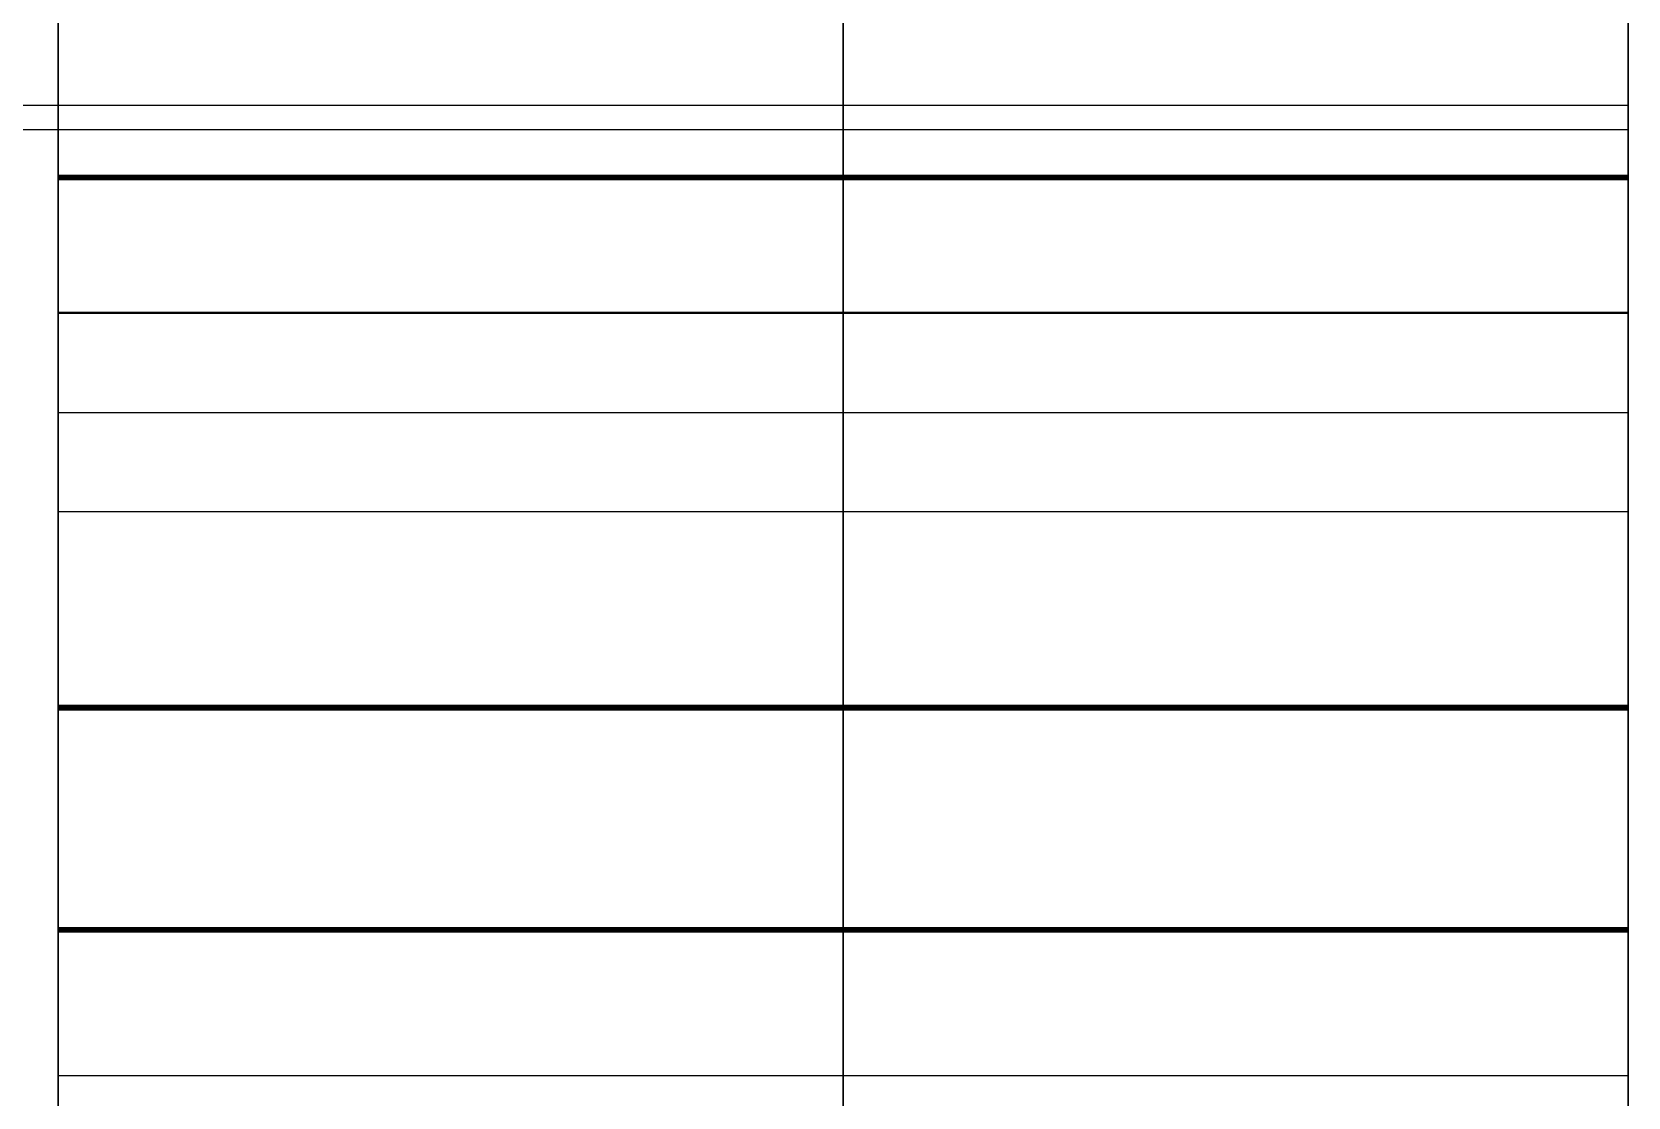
# Model space of a CAD drawing. Header units: millimetres. Extents: x -85 to 1059, y -155 to 155.
# Drawn here: x 1000.39 to 1007, y 6.99 to 11.41 of the extents above; entities that cross this region are included whole.
import ezdxf

# ---------------------------------------------------------------- set-up
doc = ezdxf.new("R2010")
doc.units = ezdxf.units.MM
doc.header["$MEASUREMENT"] = 0
doc.layers.add('Default', color=7, linetype='Continuous', true_color=0x000000)

msp = doc.modelspace()

# ---------------------------------------------------------------- linework, layer by layer
at = {"layer": 'Default'}
for p, q in [((1007, 11.1019, 0.0002), (1007, 140.002, 0.0002)), ((1007, 11), (1007, 6))]:
    msp.add_line(p, q, dxfattribs=at)
for points, degree, knots in [([(1000.5, 0.0018, 150.0005), (1000.5, 82.8446, 150.0005), (1000.5, 150.0018, 82.8432), (1000.5, 150.0018, 0.0004), (1000.5, 150.0018, -82.8427), (1000.5, 82.8446, -150), (1000.5, 0.0018, -150), (1000.5, -82.8411, -150), (1000.5, -149.9983, -82.8427), (1000.5, -149.9983, 0.0004), (1000.5, -149.9983, 82.8432), (1000.5, -82.8411, 150.0005), (1000.5, 0.0018, 150.0005)], 3, [-5, -5, -5, -5, -4, -4, -4, -3, -3, -3, -2, -2, -2, -1, -1, -1, -1]), ([(1000.5, 0.3488, 139.7504), (1000.5, -76.9709, 139.7504), (1000.5, -139.6511, 77.0702), (1000.5, -139.6511, -0.2498), (1000.5, -139.6511, -77.5699), (1000.5, -76.9709, -140.2497), (1000.5, 0.3488, -140.2497), (1000.5, 77.6689, -140.2497), (1000.5, 140.349, -77.5699), (1000.5, 140.349, -0.2498), (1000.5, 140.349, 77.0702), (1000.5, 77.6689, 139.7504), (1000.5, 0.3488, 139.7504)], 3, [20636, 20636, 20636, 20636, 20637, 20637, 20637, 20638, 20638, 20638, 20639, 20639, 20639, 20640, 20640, 20640, 20640]), ([(1007, 0.3488, 139.7504), (1007, -76.9709, 139.7504), (1007, -139.6511, 77.0702), (1007, -139.6511, -0.2498), (1007, -139.6511, -77.5699), (1007, -76.9709, -140.2497), (1007, 0.3488, -140.2497), (1007, 77.6689, -140.2497), (1007, 140.349, -77.5699), (1007, 140.349, -0.2498), (1007, 140.349, 77.0702), (1007, 77.6689, 139.7504), (1007, 0.3488, 139.7504)], 3, [20636, 20636, 20636, 20636, 20637, 20637, 20637, 20638, 20638, 20638, 20639, 20639, 20639, 20640, 20640, 20640, 20640]), ([(1000.5, 0.0018, 140.0004), (1000.5, -77.318, 140.0004), (1000.5, -139.9981, 77.3202), (1000.5, -139.9981, 0.0002), (1000.5, -139.9981, -77.3199), (1000.5, -77.318, -139.9997), (1000.5, 0.0018, -139.9997), (1000.5, 77.3215, -139.9997), (1000.5, 140.002, -77.3199), (1000.5, 140.002, 0.0002), (1000.5, 140.002, 77.3202), (1000.5, 77.3215, 140.0004), (1000.5, 0.0018, 140.0004)], 3, [-1, -1, -1, -1, 0, 0, 0, 1, 1, 1, 2, 2, 2, 3, 3, 3, 3]), ([(1003.75, 0.0018, 140.0004), (1003.75, -77.318, 140.0004), (1003.75, -139.9981, 77.3202), (1003.75, -139.9981, 0.0002), (1003.75, -139.9981, -77.3199), (1003.75, -77.318, -139.9997), (1003.75, 0.0018, -139.9997), (1003.75, 77.3215, -139.9997), (1003.75, 140.002, -77.3199), (1003.75, 140.002, 0.0002), (1003.75, 140.002, 77.3202), (1003.75, 77.3215, 140.0004), (1003.75, 0.0018, 140.0004)], 3, [-1, -1, -1, -1, 0, 0, 0, 1, 1, 1, 2, 2, 2, 3, 3, 3, 3]), ([(1007, 0.0018, 140.0004), (1007, -77.318, 140.0004), (1007, -139.9981, 77.3202), (1007, -139.9981, 0.0002), (1007, -139.9981, -77.3199), (1007, -77.318, -139.9997), (1007, 0.0018, -139.9997), (1007, 77.3215, -139.9997), (1007, 140.002, -77.3199), (1007, 140.002, 0.0002), (1007, 140.002, 77.3202), (1007, 77.3215, 140.0004), (1007, 0.0018, 140.0004)], 3, [-1, -1, -1, -1, 0, 0, 0, 1, 1, 1, 2, 2, 2, 3, 3, 3, 3]), ([(1007, 124.0322, 15.6482), (1007, 116.3332, 77.2989), (1007, 63.7379, 125.0004), (1007, 0.0019, 125.0004), (1007, -17.5054, 125.0004), (1007, -34.1724, 121.4011), (1007, -49.2988, 114.9022)], 3, [595.378082, 595.378082, 595.378082, 595.378082, 596.378082, 596.378082, 596.378082, 597.378082, 597.378082, 597.378082, 597.378082]), ([(1007, -49.627, -114.76), (1007, -34.4135, -121.3481), (1007, -17.6322, -124.9994), (1007, 0.0018, -124.9994), (1007, 63.676, -124.9994), (1007, 116.2304, -77.3892), (1007, 124.0095, -15.8252)], 3, [1200.555169, 1200.555169, 1200.555169, 1200.555169, 1201.555169, 1201.555169, 1201.555169, 1202.555169, 1202.555169, 1202.555169, 1202.555169]), ([(1000.5, 10.8108, 152.3419), (1000.5, 10.9577, 152.3319), (1000.5, 11.1047, 152.3218), (1000.5, 11.2602, 152.3105), (1000.5, 11.4158, 152.2993), (1000.5, 11.5629, 152.2885), (1000.5, 11.71, 152.2777)], 2, [301, 301, 301, 302, 302, 303, 303, 304, 304, 304]), ([(1000.5, 11.71, -152.7773), (1000.5, 11.5629, -152.7881), (1000.5, 11.4158, -152.7988), (1000.5, 11.2602, -152.8101), (1000.5, 11.1047, -152.8214), (1000.5, 10.9577, -152.8315), (1000.5, 10.8108, -152.8415)], 2, [10150, 10150, 10150, 10151, 10151, 10152, 10152, 10153, 10153, 10153]), ([(1007, 10.8108, 152.3419), (1007, 10.9577, 152.3319), (1007, 11.1047, 152.3218), (1007, 11.2602, 152.3105), (1007, 11.4158, 152.2993), (1007, 11.5629, 152.2885), (1007, 11.71, 152.2777)], 2, [301, 301, 301, 302, 302, 303, 303, 304, 304, 304]), ([(1007, 11.71, -152.7773), (1007, 11.5629, -152.7881), (1007, 11.4158, -152.7988), (1007, 11.2602, -152.8101), (1007, 11.1047, -152.8214), (1007, 10.9577, -152.8315), (1007, 10.8108, -152.8415)], 2, [10150, 10150, 10150, 10151, 10151, 10152, 10152, 10153, 10153, 10153]), ([(1007, 0.0018, 11.1001), (1007, -6.1285, 11.1001), (1007, -11.098, 6.1305), (1007, -11.098, -0.0001), (1007, -11.098, -6.1303), (1007, -6.1285, -11.0999), (1007, 0.0018, -11.0999), (1007, 6.132, -11.0999), (1007, 11.1019, -6.1303), (1007, 11.1019, -0.0001), (1007, 11.1019, 6.1305), (1007, 6.132, 11.1001), (1007, 0.0018, 11.1001)], 3, [1795.564678, 1795.564678, 1795.564678, 1795.564678, 1796.564678, 1796.564678, 1796.564678, 1797.564678, 1797.564678, 1797.564678, 1798.564678, 1798.564678, 1798.564678, 1799.564678, 1799.564678, 1799.564678, 1799.564678]), ([(1000.5, 10.8066, -152.844), (1000.5, 10.8057, -152.8451), (1000.5, 10.8048, -152.8461), (1000.5, 10.8038, -152.8474), (1000.5, 10.8027, -152.8486)], 2, [10155, 10155, 10155, 10156, 10156, 10157, 10157, 10157]), ([(1000.5, 10.7988, -152.8556), (1000.5, 10.7979, -152.8581), (1000.5, 10.7971, -152.8606), (1000.5, 10.7962, -152.8631), (1000.5, 10.7953, -152.8655)], 2, [10159, 10159, 10159, 10160, 10160, 10161, 10161, 10161]), ([(1000.5, 10.2446, 154.4131), (1000.5, 10.2598, 154.3614), (1000.5, 10.2749, 154.3097), (1000.5, 10.2898, 154.2584), (1000.5, 10.3046, 154.2071), (1000.5, 10.319, 154.1561), (1000.5, 10.3335, 154.1051), (1000.5, 10.348, 154.0545), (1000.5, 10.3624, 154.0039), (1000.5, 10.3765, 153.9532), (1000.5, 10.3907, 153.9026), (1000.5, 10.4048, 153.8522), (1000.5, 10.4189, 153.8017), (1000.5, 10.4326, 153.7518), (1000.5, 10.4464, 153.7019), (1000.5, 10.4601, 153.6523), (1000.5, 10.4739, 153.6028), (1000.5, 10.4873, 153.5532), (1000.5, 10.5007, 153.5036), (1000.5, 10.5139, 153.4546), (1000.5, 10.5272, 153.4056), (1000.5, 10.5406, 153.3567), (1000.5, 10.554, 153.3078), (1000.5, 10.5667, 153.259), (1000.5, 10.5794, 153.2101), (1000.5, 10.5921, 153.1618), (1000.5, 10.6048, 153.1135), (1000.5, 10.6175, 153.0653), (1000.5, 10.6302, 153.0172), (1000.5, 10.6427, 152.9692), (1000.5, 10.6552, 152.9212), (1000.5, 10.6674, 152.8737), (1000.5, 10.6796, 152.8263), (1000.5, 10.6917, 152.779), (1000.5, 10.7039, 152.7318), (1000.5, 10.7157, 152.6847), (1000.5, 10.7276, 152.6376), (1000.5, 10.7392, 152.5906), (1000.5, 10.7508, 152.5437), (1000.5, 10.7627, 152.4972), (1000.5, 10.7745, 152.4506), (1000.5, 10.784, 152.4114), (1000.5, 10.7935, 152.3723)], 2, [271, 271, 271, 272, 272, 273, 273, 274, 274, 275, 275, 276, 276, 277, 277, 278, 278, 279, 279, 280, 280, 281, 281, 282, 282, 283, 283, 284, 284, 285, 285, 286, 286, 287, 287, 288, 288, 289, 289, 290, 290, 291, 291, 292, 292, 292]), ([(1000.5, 10.7935, -152.8715), (1000.5, 10.784, -152.911), (1000.5, 10.7745, -152.9505), (1000.5, 10.7627, -152.9969), (1000.5, 10.7508, -153.0433), (1000.5, 10.7392, -153.0902), (1000.5, 10.7276, -153.1372), (1000.5, 10.7157, -153.1843), (1000.5, 10.7039, -153.2314), (1000.5, 10.6917, -153.2786), (1000.5, 10.6796, -153.3259), (1000.5, 10.6674, -153.3735), (1000.5, 10.6552, -153.4211), (1000.5, 10.6427, -153.4689), (1000.5, 10.6302, -153.5167), (1000.5, 10.6175, -153.5649), (1000.5, 10.6048, -153.6131), (1000.5, 10.5921, -153.6614), (1000.5, 10.5794, -153.7097), (1000.5, 10.5667, -153.7584), (1000.5, 10.554, -153.8071), (1000.5, 10.5406, -153.8561), (1000.5, 10.5272, -153.9052), (1000.5, 10.5139, -153.9542), (1000.5, 10.5007, -154.0032), (1000.5, 10.4873, -154.0526), (1000.5, 10.4739, -154.102), (1000.5, 10.4601, -154.1519), (1000.5, 10.4464, -154.2018), (1000.5, 10.4326, -154.2518), (1000.5, 10.4189, -154.3017), (1000.5, 10.4048, -154.352), (1000.5, 10.3907, -154.4022), (1000.5, 10.3765, -154.4527), (1000.5, 10.3624, -154.5031), (1000.5, 10.348, -154.5539), (1000.5, 10.3335, -154.6047), (1000.5, 10.319, -154.6557), (1000.5, 10.3046, -154.7067), (1000.5, 10.2898, -154.758), (1000.5, 10.2749, -154.8093), (1000.5, 10.2598, -154.8608), (1000.5, 10.2446, -154.9123)], 2, [10162, 10162, 10162, 10163, 10163, 10164, 10164, 10165, 10165, 10166, 10166, 10167, 10167, 10168, 10168, 10169, 10169, 10170, 10170, 10171, 10171, 10172, 10172, 10173, 10173, 10174, 10174, 10175, 10175, 10176, 10176, 10177, 10177, 10178, 10178, 10179, 10179, 10180, 10180, 10181, 10181, 10182, 10182, 10183, 10183, 10183]), ([(1007, 10.8066, -152.844), (1007, 10.8057, -152.8451), (1007, 10.8048, -152.8461), (1007, 10.8038, -152.8474), (1007, 10.8027, -152.8486)], 2, [10155, 10155, 10155, 10156, 10156, 10157, 10157, 10157]), ([(1007, 10.7988, -152.8556), (1007, 10.7979, -152.8581), (1007, 10.7971, -152.8606), (1007, 10.7962, -152.8631), (1007, 10.7953, -152.8655)], 2, [10159, 10159, 10159, 10160, 10160, 10161, 10161, 10161]), ([(1007, 10.2446, 154.4131), (1007, 10.2598, 154.3614), (1007, 10.2749, 154.3097), (1007, 10.2898, 154.2584), (1007, 10.3046, 154.2071), (1007, 10.319, 154.1561), (1007, 10.3335, 154.1051), (1007, 10.348, 154.0545), (1007, 10.3624, 154.0039), (1007, 10.3765, 153.9532), (1007, 10.3907, 153.9026), (1007, 10.4048, 153.8522), (1007, 10.4189, 153.8017), (1007, 10.4326, 153.7518), (1007, 10.4464, 153.7019), (1007, 10.4601, 153.6523), (1007, 10.4739, 153.6028), (1007, 10.4873, 153.5532), (1007, 10.5007, 153.5036), (1007, 10.5139, 153.4546), (1007, 10.5272, 153.4056), (1007, 10.5406, 153.3567), (1007, 10.554, 153.3078), (1007, 10.5667, 153.259), (1007, 10.5794, 153.2101), (1007, 10.5921, 153.1618), (1007, 10.6048, 153.1135), (1007, 10.6175, 153.0653), (1007, 10.6302, 153.0172), (1007, 10.6427, 152.9692), (1007, 10.6552, 152.9212), (1007, 10.6674, 152.8737), (1007, 10.6796, 152.8263), (1007, 10.6917, 152.779), (1007, 10.7039, 152.7318), (1007, 10.7157, 152.6847), (1007, 10.7276, 152.6376), (1007, 10.7392, 152.5906), (1007, 10.7508, 152.5437), (1007, 10.7627, 152.4972), (1007, 10.7745, 152.4506), (1007, 10.784, 152.4114), (1007, 10.7935, 152.3723)], 2, [271, 271, 271, 272, 272, 273, 273, 274, 274, 275, 275, 276, 276, 277, 277, 278, 278, 279, 279, 280, 280, 281, 281, 282, 282, 283, 283, 284, 284, 285, 285, 286, 286, 287, 287, 288, 288, 289, 289, 290, 290, 291, 291, 292, 292, 292]), ([(1007, 10.7935, -152.8715), (1007, 10.784, -152.911), (1007, 10.7745, -152.9505), (1007, 10.7627, -152.9969), (1007, 10.7508, -153.0433), (1007, 10.7392, -153.0902), (1007, 10.7276, -153.1372), (1007, 10.7157, -153.1843), (1007, 10.7039, -153.2314), (1007, 10.6917, -153.2786), (1007, 10.6796, -153.3259), (1007, 10.6674, -153.3735), (1007, 10.6552, -153.4211), (1007, 10.6427, -153.4689), (1007, 10.6302, -153.5167), (1007, 10.6175, -153.5649), (1007, 10.6048, -153.6131), (1007, 10.5921, -153.6614), (1007, 10.5794, -153.7097), (1007, 10.5667, -153.7584), (1007, 10.554, -153.8071), (1007, 10.5406, -153.8561), (1007, 10.5272, -153.9052), (1007, 10.5139, -153.9542), (1007, 10.5007, -154.0032), (1007, 10.4873, -154.0526), (1007, 10.4739, -154.102), (1007, 10.4601, -154.1519), (1007, 10.4464, -154.2018), (1007, 10.4326, -154.2518), (1007, 10.4189, -154.3017), (1007, 10.4048, -154.352), (1007, 10.3907, -154.4022), (1007, 10.3765, -154.4527), (1007, 10.3624, -154.5031), (1007, 10.348, -154.5539), (1007, 10.3335, -154.6047), (1007, 10.319, -154.6557), (1007, 10.3046, -154.7067), (1007, 10.2898, -154.758), (1007, 10.2749, -154.8093), (1007, 10.2598, -154.8608), (1007, 10.2446, -154.9123)], 2, [10162, 10162, 10162, 10163, 10163, 10164, 10164, 10165, 10165, 10166, 10166, 10167, 10167, 10168, 10168, 10169, 10169, 10170, 10170, 10171, 10171, 10172, 10172, 10173, 10173, 10174, 10174, 10175, 10175, 10176, 10176, 10177, 10177, 10178, 10178, 10179, 10179, 10180, 10180, 10181, 10181, 10182, 10182, 10183, 10183, 10183]), ([(1000.5, 8.6162, 152.5053), (1000.5, 8.6308, 152.5434), (1000.5, 8.6455, 152.5815), (1000.5, 8.6626, 152.6263), (1000.5, 8.6797, 152.6711), (1000.5, 8.6971, 152.7159), (1000.5, 8.7146, 152.7607), (1000.5, 8.7321, 152.8062), (1000.5, 8.7495, 152.8517), (1000.5, 8.7673, 152.8972), (1000.5, 8.7852, 152.9427), (1000.5, 8.8032, 152.9882), (1000.5, 8.8211, 153.0337), (1000.5, 8.8393, 153.0798), (1000.5, 8.8575, 153.1258), (1000.5, 8.876, 153.172), (1000.5, 8.8945, 153.2182), (1000.5, 8.913, 153.2648), (1000.5, 8.9316, 153.3114), (1000.5, 8.9503, 153.3578), (1000.5, 8.969, 153.4042), (1000.5, 8.988, 153.4514), (1000.5, 9.0071, 153.4987), (1000.5, 9.0263, 153.546), (1000.5, 9.0455, 153.5932), (1000.5, 9.0649, 153.6403), (1000.5, 9.0843, 153.6874), (1000.5, 9.1039, 153.7354), (1000.5, 9.1235, 153.7834), (1000.5, 9.1434, 153.8312), (1000.5, 9.1633, 153.879), (1000.5, 9.1834, 153.9273), (1000.5, 9.2036, 153.9757), (1000.5, 9.2238, 154.0238), (1000.5, 9.2441, 154.072), (1000.5, 9.2646, 154.1205), (1000.5, 9.285, 154.169), (1000.5, 9.3059, 154.218), (1000.5, 9.3267, 154.267), (1000.5, 9.3475, 154.3163), (1000.5, 9.3683, 154.3655), (1000.5, 9.3895, 154.4147), (1000.5, 9.4106, 154.4639), (1000.5, 9.4143, 154.4725), (1000.5, 9.418, 154.4812)], 2, [246, 246, 246, 247, 247, 248, 248, 249, 249, 250, 250, 251, 251, 252, 252, 253, 253, 254, 254, 255, 255, 256, 256, 257, 257, 258, 258, 259, 259, 260, 260, 261, 261, 262, 262, 263, 263, 264, 264, 265, 265, 266, 266, 267, 267, 268, 268, 268]), ([(1000.5, 9.418, -154.9808), (1000.5, 9.4143, -154.9723), (1000.5, 9.4106, -154.9638), (1000.5, 9.3895, -154.9143), (1000.5, 9.3683, -154.8647), (1000.5, 9.3475, -154.8157), (1000.5, 9.3267, -154.7666), (1000.5, 9.3059, -154.7178), (1000.5, 9.285, -154.6689), (1000.5, 9.2646, -154.6202), (1000.5, 9.2441, -154.5716), (1000.5, 9.2238, -154.5232), (1000.5, 9.2036, -154.4749), (1000.5, 9.1834, -154.4269), (1000.5, 9.1633, -154.3789), (1000.5, 9.1434, -154.3308), (1000.5, 9.1235, -154.2826), (1000.5, 9.1039, -154.2352), (1000.5, 9.0843, -154.1877), (1000.5, 9.0649, -154.1401), (1000.5, 9.0455, -154.0925), (1000.5, 9.0263, -154.0452), (1000.5, 9.0071, -153.9979), (1000.5, 8.988, -153.9512), (1000.5, 8.969, -153.9045), (1000.5, 8.9503, -153.8575), (1000.5, 8.9316, -153.8106), (1000.5, 8.913, -153.7644), (1000.5, 8.8945, -153.7182), (1000.5, 8.876, -153.6718), (1000.5, 8.8575, -153.6254), (1000.5, 8.8393, -153.5794), (1000.5, 8.8211, -153.5333), (1000.5, 8.8032, -153.4876), (1000.5, 8.7852, -153.442), (1000.5, 8.7673, -153.3965), (1000.5, 8.7495, -153.3509), (1000.5, 8.7321, -153.3058), (1000.5, 8.7146, -153.2606), (1000.5, 8.6971, -153.2157), (1000.5, 8.6797, -153.1707), (1000.5, 8.6626, -153.1259), (1000.5, 8.6455, -153.0811), (1000.5, 8.6308, -153.0431), (1000.5, 8.6162, -153.0052)], 2, [10186, 10186, 10186, 10187, 10187, 10188, 10188, 10189, 10189, 10190, 10190, 10191, 10191, 10192, 10192, 10193, 10193, 10194, 10194, 10195, 10195, 10196, 10196, 10197, 10197, 10198, 10198, 10199, 10199, 10200, 10200, 10201, 10201, 10202, 10202, 10203, 10203, 10204, 10204, 10205, 10205, 10206, 10206, 10207, 10207, 10208, 10208, 10208]), ([(1007, 8.6162, 152.5053), (1007, 8.6308, 152.5434), (1007, 8.6455, 152.5815), (1007, 8.6626, 152.6263), (1007, 8.6797, 152.6711), (1007, 8.6971, 152.7159), (1007, 8.7146, 152.7607), (1007, 8.7321, 152.8062), (1007, 8.7495, 152.8517), (1007, 8.7673, 152.8972), (1007, 8.7852, 152.9427), (1007, 8.8032, 152.9882), (1007, 8.8211, 153.0337), (1007, 8.8393, 153.0798), (1007, 8.8575, 153.1258), (1007, 8.876, 153.172), (1007, 8.8945, 153.2182), (1007, 8.913, 153.2648), (1007, 8.9316, 153.3114), (1007, 8.9503, 153.3578), (1007, 8.969, 153.4042), (1007, 8.988, 153.4514), (1007, 9.0071, 153.4987), (1007, 9.0263, 153.546), (1007, 9.0455, 153.5932), (1007, 9.0649, 153.6403), (1007, 9.0843, 153.6874), (1007, 9.1039, 153.7354), (1007, 9.1235, 153.7834), (1007, 9.1434, 153.8312), (1007, 9.1633, 153.879), (1007, 9.1834, 153.9273), (1007, 9.2036, 153.9757), (1007, 9.2238, 154.0238), (1007, 9.2441, 154.072), (1007, 9.2646, 154.1205), (1007, 9.285, 154.169), (1007, 9.3059, 154.218), (1007, 9.3267, 154.267), (1007, 9.3475, 154.3163), (1007, 9.3683, 154.3655), (1007, 9.3895, 154.4147), (1007, 9.4106, 154.4639), (1007, 9.4143, 154.4725), (1007, 9.418, 154.4812)], 2, [246, 246, 246, 247, 247, 248, 248, 249, 249, 250, 250, 251, 251, 252, 252, 253, 253, 254, 254, 255, 255, 256, 256, 257, 257, 258, 258, 259, 259, 260, 260, 261, 261, 262, 262, 263, 263, 264, 264, 265, 265, 266, 266, 267, 267, 268, 268, 268]), ([(1007, 9.418, -154.9808), (1007, 9.4143, -154.9723), (1007, 9.4106, -154.9638), (1007, 9.3895, -154.9143), (1007, 9.3683, -154.8647), (1007, 9.3475, -154.8157), (1007, 9.3267, -154.7666), (1007, 9.3059, -154.7178), (1007, 9.285, -154.6689), (1007, 9.2646, -154.6202), (1007, 9.2441, -154.5716), (1007, 9.2238, -154.5232), (1007, 9.2036, -154.4749), (1007, 9.1834, -154.4269), (1007, 9.1633, -154.3789), (1007, 9.1434, -154.3308), (1007, 9.1235, -154.2826), (1007, 9.1039, -154.2352), (1007, 9.0843, -154.1877), (1007, 9.0649, -154.1401), (1007, 9.0455, -154.0925), (1007, 9.0263, -154.0452), (1007, 9.0071, -153.9979), (1007, 8.988, -153.9512), (1007, 8.969, -153.9045), (1007, 8.9503, -153.8575), (1007, 8.9316, -153.8106), (1007, 8.913, -153.7644), (1007, 8.8945, -153.7182), (1007, 8.876, -153.6718), (1007, 8.8575, -153.6254), (1007, 8.8393, -153.5794), (1007, 8.8211, -153.5333), (1007, 8.8032, -153.4876), (1007, 8.7852, -153.442), (1007, 8.7673, -153.3965), (1007, 8.7495, -153.3509), (1007, 8.7321, -153.3058), (1007, 8.7146, -153.2606), (1007, 8.6971, -153.2157), (1007, 8.6797, -153.1707), (1007, 8.6626, -153.1259), (1007, 8.6455, -153.0811), (1007, 8.6308, -153.0431), (1007, 8.6162, -153.0052)], 2, [10186, 10186, 10186, 10187, 10187, 10188, 10188, 10189, 10189, 10190, 10190, 10191, 10191, 10192, 10192, 10193, 10193, 10194, 10194, 10195, 10195, 10196, 10196, 10197, 10197, 10198, 10198, 10199, 10199, 10200, 10200, 10201, 10201, 10202, 10202, 10203, 10203, 10204, 10204, 10205, 10205, 10206, 10206, 10207, 10207, 10208, 10208, 10208]), ([(1000.5, 8.6144, -152.9992), (1000.5, 8.6119, -152.9946), (1000.5, 8.6095, -152.9901), (1000.5, 8.6084, -152.9881), (1000.5, 8.6074, -152.9862)], 2, [10209, 10209, 10209, 10210.5, 10210.5, 10212, 10212, 10212]), ([(1000.5, 8.6024, 152.4809), (1000.5, 8.6037, 152.4823), (1000.5, 8.6049, 152.4838), (1000.5, 8.6061, 152.4852), (1000.5, 8.6074, 152.4866)], 2, [240, 240, 240, 241, 241, 242, 242, 242]), ([(1000.5, 7.6958, 152.5236), (1000.5, 7.8429, 152.5164), (1000.5, 7.99, 152.5092), (1000.5, 8.1459, 152.5012), (1000.5, 8.3019, 152.4933), (1000.5, 8.4491, 152.4855), (1000.5, 8.5964, 152.4778)], 2, [234, 234, 234, 235, 235, 236, 236, 237, 237, 237]), ([(1000.5, 8.5964, -152.9774), (1000.5, 8.4491, -152.9853), (1000.5, 8.3019, -152.9932), (1000.5, 8.1459, -153.0012), (1000.5, 7.99, -153.0091), (1000.5, 7.8429, -153.0163), (1000.5, 7.6958, -153.0236)], 2, [10217, 10217, 10217, 10218, 10218, 10219, 10219, 10220, 10220, 10220]), ([(1007, 8.6144, -152.9992), (1007, 8.6119, -152.9946), (1007, 8.6095, -152.9901), (1007, 8.6084, -152.9881), (1007, 8.6074, -152.9862)], 2, [10209, 10209, 10209, 10210.5, 10210.5, 10212, 10212, 10212]), ([(1007, 8.6024, 152.4809), (1007, 8.6037, 152.4823), (1007, 8.6049, 152.4838), (1007, 8.6061, 152.4852), (1007, 8.6074, 152.4866)], 2, [240, 240, 240, 241, 241, 242, 242, 242]), ([(1007, 7.6958, 152.5236), (1007, 7.8429, 152.5164), (1007, 7.99, 152.5092), (1007, 8.1459, 152.5012), (1007, 8.3019, 152.4933), (1007, 8.4491, 152.4855), (1007, 8.5964, 152.4778)], 2, [234, 234, 234, 235, 235, 236, 236, 237, 237, 237]), ([(1007, 8.5964, -152.9774), (1007, 8.4491, -152.9853), (1007, 8.3019, -152.9932), (1007, 8.1459, -153.0012), (1007, 7.99, -153.0091), (1007, 7.8429, -153.0163), (1007, 7.6958, -153.0236)], 2, [10217, 10217, 10217, 10218, 10218, 10219, 10219, 10220, 10220, 10220]), ([(1000.5, 7.0823, 154.6004), (1000.5, 7.0849, 154.5914), (1000.5, 7.0876, 154.5824), (1000.5, 7.1036, 154.5311), (1000.5, 7.1197, 154.4798), (1000.5, 7.1356, 154.4288), (1000.5, 7.1514, 154.3778), (1000.5, 7.167, 154.3272), (1000.5, 7.1825, 154.2766), (1000.5, 7.198, 154.2263), (1000.5, 7.2135, 154.176), (1000.5, 7.2289, 154.1258), (1000.5, 7.2442, 154.0755), (1000.5, 7.2592, 154.0256), (1000.5, 7.2742, 153.9757), (1000.5, 7.289, 153.9259), (1000.5, 7.3038, 153.8762), (1000.5, 7.3187, 153.8266), (1000.5, 7.3335, 153.777), (1000.5, 7.3479, 153.7278), (1000.5, 7.3624, 153.6786), (1000.5, 7.3767, 153.6296), (1000.5, 7.391, 153.5805), (1000.5, 7.4051, 153.532), (1000.5, 7.4192, 153.4835), (1000.5, 7.4331, 153.4354), (1000.5, 7.4471, 153.3872), (1000.5, 7.4608, 153.3389), (1000.5, 7.4746, 153.2906), (1000.5, 7.488, 153.2428), (1000.5, 7.5014, 153.195), (1000.5, 7.5148, 153.1473), (1000.5, 7.5282, 153.0997), (1000.5, 7.5416, 153.0526), (1000.5, 7.555, 153.0055), (1000.5, 7.5681, 152.9582), (1000.5, 7.5811, 152.911), (1000.5, 7.594, 152.864), (1000.5, 7.6069, 152.8171), (1000.5, 7.6196, 152.7707), (1000.5, 7.6323, 152.7243), (1000.5, 7.6448, 152.6781), (1000.5, 7.6573, 152.6319), (1000.5, 7.6677, 152.5926), (1000.5, 7.6781, 152.5533)], 2, [203, 203, 203, 204, 204, 205, 205, 206, 206, 207, 207, 208, 208, 209, 209, 210, 210, 211, 211, 212, 212, 213, 213, 214, 214, 215, 215, 216, 216, 217, 217, 218, 218, 219, 219, 220, 220, 221, 221, 222, 222, 223, 223, 224, 224, 225, 225, 225]), ([(1000.5, 7.6781, -153.0528), (1000.5, 7.6677, -153.0922), (1000.5, 7.6573, -153.1315), (1000.5, 7.6448, -153.1777), (1000.5, 7.6323, -153.2239), (1000.5, 7.6196, -153.2705), (1000.5, 7.6069, -153.3171), (1000.5, 7.594, -153.3638), (1000.5, 7.5811, -153.4106), (1000.5, 7.5681, -153.4577), (1000.5, 7.555, -153.5048), (1000.5, 7.5416, -153.5522), (1000.5, 7.5282, -153.5997), (1000.5, 7.5148, -153.6471), (1000.5, 7.5014, -153.6945), (1000.5, 7.488, -153.7425), (1000.5, 7.4746, -153.7905), (1000.5, 7.4608, -153.8385), (1000.5, 7.4471, -153.8865), (1000.5, 7.4331, -153.9348), (1000.5, 7.4192, -153.9831), (1000.5, 7.4051, -154.032), (1000.5, 7.391, -154.0808), (1000.5, 7.3767, -154.1297), (1000.5, 7.3624, -154.1786), (1000.5, 7.3479, -154.2276), (1000.5, 7.3335, -154.2766), (1000.5, 7.3187, -154.3262), (1000.5, 7.3038, -154.3758), (1000.5, 7.289, -154.4253), (1000.5, 7.2742, -154.4749), (1000.5, 7.2592, -154.5248), (1000.5, 7.2442, -154.5747), (1000.5, 7.2289, -154.625), (1000.5, 7.2135, -154.6753), (1000.5, 7.198, -154.7259), (1000.5, 7.1825, -154.7765), (1000.5, 7.167, -154.8271), (1000.5, 7.1514, -154.8778), (1000.5, 7.1356, -154.9287), (1000.5, 7.1197, -154.9797), (1000.5, 7.1036, -155.031), (1000.5, 7.0876, -155.0824), (1000.5, 7.0849, -155.091), (1000.5, 7.0823, -155.0997)], 2, [10229, 10229, 10229, 10230, 10230, 10231, 10231, 10232, 10232, 10233, 10233, 10234, 10234, 10235, 10235, 10236, 10236, 10237, 10237, 10238, 10238, 10239, 10239, 10240, 10240, 10241, 10241, 10242, 10242, 10243, 10243, 10244, 10244, 10245, 10245, 10246, 10246, 10247, 10247, 10248, 10248, 10249, 10249, 10250, 10250, 10251, 10251, 10251]), ([(1007, 7.0823, 154.6004), (1007, 7.0849, 154.5914), (1007, 7.0876, 154.5824), (1007, 7.1036, 154.5311), (1007, 7.1197, 154.4798), (1007, 7.1356, 154.4288), (1007, 7.1514, 154.3778), (1007, 7.167, 154.3272), (1007, 7.1825, 154.2766), (1007, 7.198, 154.2263), (1007, 7.2135, 154.176), (1007, 7.2289, 154.1258), (1007, 7.2442, 154.0755), (1007, 7.2592, 154.0256), (1007, 7.2742, 153.9757), (1007, 7.289, 153.9259), (1007, 7.3038, 153.8762), (1007, 7.3187, 153.8266), (1007, 7.3335, 153.777), (1007, 7.3479, 153.7278), (1007, 7.3624, 153.6786), (1007, 7.3767, 153.6296), (1007, 7.391, 153.5805), (1007, 7.4051, 153.532), (1007, 7.4192, 153.4835), (1007, 7.4331, 153.4354), (1007, 7.4471, 153.3872), (1007, 7.4608, 153.3389), (1007, 7.4746, 153.2906), (1007, 7.488, 153.2428), (1007, 7.5014, 153.195), (1007, 7.5148, 153.1473), (1007, 7.5282, 153.0997), (1007, 7.5416, 153.0526), (1007, 7.555, 153.0055), (1007, 7.5681, 152.9582), (1007, 7.5811, 152.911), (1007, 7.594, 152.864), (1007, 7.6069, 152.8171), (1007, 7.6196, 152.7707), (1007, 7.6323, 152.7243), (1007, 7.6448, 152.6781), (1007, 7.6573, 152.6319), (1007, 7.6677, 152.5926), (1007, 7.6781, 152.5533)], 2, [203, 203, 203, 204, 204, 205, 205, 206, 206, 207, 207, 208, 208, 209, 209, 210, 210, 211, 211, 212, 212, 213, 213, 214, 214, 215, 215, 216, 216, 217, 217, 218, 218, 219, 219, 220, 220, 221, 221, 222, 222, 223, 223, 224, 224, 225, 225, 225]), ([(1007, 7.6781, -153.0528), (1007, 7.6677, -153.0922), (1007, 7.6573, -153.1315), (1007, 7.6448, -153.1777), (1007, 7.6323, -153.2239), (1007, 7.6196, -153.2705), (1007, 7.6069, -153.3171), (1007, 7.594, -153.3638), (1007, 7.5811, -153.4106), (1007, 7.5681, -153.4577), (1007, 7.555, -153.5048), (1007, 7.5416, -153.5522), (1007, 7.5282, -153.5997), (1007, 7.5148, -153.6471), (1007, 7.5014, -153.6945), (1007, 7.488, -153.7425), (1007, 7.4746, -153.7905), (1007, 7.4608, -153.8385), (1007, 7.4471, -153.8865), (1007, 7.4331, -153.9348), (1007, 7.4192, -153.9831), (1007, 7.4051, -154.032), (1007, 7.391, -154.0808), (1007, 7.3767, -154.1297), (1007, 7.3624, -154.1786), (1007, 7.3479, -154.2276), (1007, 7.3335, -154.2766), (1007, 7.3187, -154.3262), (1007, 7.3038, -154.3758), (1007, 7.289, -154.4253), (1007, 7.2742, -154.4749), (1007, 7.2592, -154.5248), (1007, 7.2442, -154.5747), (1007, 7.2289, -154.625), (1007, 7.2135, -154.6753), (1007, 7.198, -154.7259), (1007, 7.1825, -154.7765), (1007, 7.167, -154.8271), (1007, 7.1514, -154.8778), (1007, 7.1356, -154.9287), (1007, 7.1197, -154.9797), (1007, 7.1036, -155.031), (1007, 7.0876, -155.0824), (1007, 7.0849, -155.091), (1007, 7.0823, -155.0997)], 2, [10229, 10229, 10229, 10230, 10230, 10231, 10231, 10232, 10232, 10233, 10233, 10234, 10234, 10235, 10235, 10236, 10236, 10237, 10237, 10238, 10238, 10239, 10239, 10240, 10240, 10241, 10241, 10242, 10242, 10243, 10243, 10244, 10244, 10245, 10245, 10246, 10246, 10247, 10247, 10248, 10248, 10249, 10249, 10250, 10250, 10251, 10251, 10251])]:
    msp.add_open_spline(points, degree=degree, knots=knots, dxfattribs=at)
for points, degree in [([(1007, 2.4611, 24.8821), (1007, 9.479, 24.1967), (1007, 15.6462, 20.61), (1007, 19.7476, 15.337)], 3), ([(1007, 19.5012, -15.645), (1007, 15.379, -20.7761), (1007, 9.2738, -24.2467), (1007, 2.3477, -24.8909)], 3), ([(1007, 11.1019, -0.0001), (998, 11.1019, -0.0001), (989, 11.1019, -0.0001)], 2), ([(1007, 11), (991, 11), (975, 11)], 2), ([(1007, 10.8108, 152.3419), (1003.75, 10.8108, 152.3419), (1000.5, 10.8108, 152.3419)], 2), ([(1000.5, 10.8087, 152.3426), (1000.5, 10.8098, 152.3423), (1000.5, 10.8108, 152.3419)], 2), ([(1007, 10.8108, -152.8415), (1003.75, 10.8108, -152.8415), (1000.5, 10.8108, -152.8415)], 2), ([(1000.5, 10.8108, -152.8415), (1000.5, 10.8098, -152.8421), (1000.5, 10.8087, -152.8426)], 2), ([(1007, 10.8087, 152.3426), (1003.75, 10.8087, 152.3426), (1000.5, 10.8087, 152.3426)], 2), ([(1000.5, 10.8066, 152.3448), (1000.5, 10.8076, 152.3437), (1000.5, 10.8087, 152.3426)], 2), ([(1007, 10.8087, -152.8426), (1003.75, 10.8087, -152.8426), (1000.5, 10.8087, -152.8426)], 2), ([(1000.5, 10.8087, -152.8426), (1000.5, 10.8076, -152.8433), (1000.5, 10.8066, -152.844)], 2), ([(1007, 10.8066, 152.3448), (1003.75, 10.8066, 152.3448), (1000.5, 10.8066, 152.3448)], 2), ([(1000.5, 10.8048, 152.3462), (1000.5, 10.8057, 152.3455), (1000.5, 10.8066, 152.3448)], 2), ([(1007, 10.8066, -152.844), (1003.75, 10.8066, -152.844), (1000.5, 10.8066, -152.844)], 2), ([(1007, 10.8048, 152.3462), (1003.75, 10.8048, 152.3462), (1000.5, 10.8048, 152.3462)], 2), ([(1000.5, 10.8027, 152.3486), (1000.5, 10.8038, 152.3474), (1000.5, 10.8048, 152.3462)], 2), ([(1007, 10.8027, 152.3486), (1003.75, 10.8027, 152.3486), (1000.5, 10.8027, 152.3486)], 2), ([(1000.5, 10.8006, 152.3522), (1000.5, 10.8016, 152.3504), (1000.5, 10.8027, 152.3486)], 2), ([(1007, 10.8027, -152.8486), (1003.75, 10.8027, -152.8486), (1000.5, 10.8027, -152.8486)], 2), ([(1000.5, 10.8027, -152.8486), (1000.5, 10.8016, -152.8502), (1000.5, 10.8006, -152.8518)], 2), ([(1007, 10.8006, 152.3522), (1003.75, 10.8006, 152.3522), (1000.5, 10.8006, 152.3522)], 2), ([(1000.5, 10.7988, 152.3564), (1000.5, 10.7997, 152.3543), (1000.5, 10.8006, 152.3522)], 2), ([(1007, 10.8006, -152.8518), (1003.75, 10.8006, -152.8518), (1000.5, 10.8006, -152.8518)], 2), ([(1000.5, 10.8006, -152.8518), (1000.5, 10.7997, -152.8537), (1000.5, 10.7988, -152.8556)], 2), ([(1007, 10.7988, 152.3564), (1003.75, 10.7988, 152.3564), (1000.5, 10.7988, 152.3564)], 2), ([(1000.5, 10.7971, 152.361), (1000.5, 10.7979, 152.3587), (1000.5, 10.7988, 152.3564)], 2), ([(1007, 10.7988, -152.8556), (1003.75, 10.7988, -152.8556), (1000.5, 10.7988, -152.8556)], 2), ([(1007, 10.7971, 152.361), (1003.75, 10.7971, 152.361), (1000.5, 10.7971, 152.361)], 2), ([(1000.5, 10.7953, 152.3659), (1000.5, 10.7962, 152.3635), (1000.5, 10.7971, 152.361)], 2), ([(1007, 10.7953, 152.3659), (1003.75, 10.7953, 152.3659), (1000.5, 10.7953, 152.3659)], 2), ([(1000.5, 10.7935, 152.3723), (1000.5, 10.7944, 152.3691), (1000.5, 10.7953, 152.3659)], 2), ([(1007, 10.7953, -152.8655), (1003.75, 10.7953, -152.8655), (1000.5, 10.7953, -152.8655)], 2), ([(1000.5, 10.7953, -152.8655), (1000.5, 10.7944, -152.8685), (1000.5, 10.7935, -152.8715)], 2), ([(1007, 10.7935, 152.3723), (1003.75, 10.7935, 152.3723), (1000.5, 10.7935, 152.3723)], 2), ([(1007, 10.7935, -152.8715), (1003.75, 10.7935, -152.8715), (1000.5, 10.7935, -152.8715)], 2), ([(1007, 10.8087, 152.3426), (1007, 10.8098, 152.3423), (1007, 10.8108, 152.3419)], 2), ([(1007, 10.8108, -152.8415), (1007, 10.8098, -152.8421), (1007, 10.8087, -152.8426)], 2), ([(1007, 10.8066, 152.3448), (1007, 10.8076, 152.3437), (1007, 10.8087, 152.3426)], 2), ([(1007, 10.8087, -152.8426), (1007, 10.8076, -152.8433), (1007, 10.8066, -152.844)], 2), ([(1007, 10.8048, 152.3462), (1007, 10.8057, 152.3455), (1007, 10.8066, 152.3448)], 2), ([(1007, 10.8027, 152.3486), (1007, 10.8038, 152.3474), (1007, 10.8048, 152.3462)], 2), ([(1007, 10.8006, 152.3522), (1007, 10.8016, 152.3504), (1007, 10.8027, 152.3486)], 2), ([(1007, 10.8027, -152.8486), (1007, 10.8016, -152.8502), (1007, 10.8006, -152.8518)], 2), ([(1007, 10.7988, 152.3564), (1007, 10.7997, 152.3543), (1007, 10.8006, 152.3522)], 2), ([(1007, 10.8006, -152.8518), (1007, 10.7997, -152.8537), (1007, 10.7988, -152.8556)], 2), ([(1007, 10.7971, 152.361), (1007, 10.7979, 152.3587), (1007, 10.7988, 152.3564)], 2), ([(1007, 10.7953, 152.3659), (1007, 10.7962, 152.3635), (1007, 10.7971, 152.361)], 2), ([(1007, 10.7935, 152.3723), (1007, 10.7944, 152.3691), (1007, 10.7953, 152.3659)], 2), ([(1007, 10.7953, -152.8655), (1007, 10.7944, -152.8685), (1007, 10.7935, -152.8715)], 2), ([(1007, 10.2446, 154.4131), (1003.75, 10.2446, 154.4131), (1000.5, 10.2446, 154.4131)], 2), ([(1000.5, 10.2397, 154.4311), (1000.5, 10.2421, 154.4221), (1000.5, 10.2446, 154.4131)], 2), ([(1007, 10.2446, -154.9123), (1003.75, 10.2446, -154.9123), (1000.5, 10.2446, -154.9123)], 2), ([(1000.5, 10.2446, -154.9123), (1000.5, 10.2421, -154.9213), (1000.5, 10.2397, -154.9303)], 2), ([(1007, 10.2397, 154.4311), (1007, 10.2421, 154.4221), (1007, 10.2446, 154.4131)], 2), ([(1007, 10.2446, -154.9123), (1007, 10.2421, -154.9213), (1007, 10.2397, -154.9303)], 2), ([(1007, 10.2397, 154.4311), (1003.75, 10.2397, 154.4311), (1000.5, 10.2397, 154.4311)], 2), ([(1000.5, 9.829, 154.46), (1000.5, 10.0343, 154.4456), (1000.5, 10.2397, 154.4311)], 2), ([(1007, 10.2397, -154.9303), (1003.75, 10.2397, -154.9303), (1000.5, 10.2397, -154.9303)], 2), ([(1000.5, 10.2397, -154.9303), (1000.5, 10.0343, -154.945), (1000.5, 9.829, -154.9596)], 2), ([(1007, 9.829, 154.46), (1007, 10.0343, 154.4456), (1007, 10.2397, 154.4311)], 2), ([(1007, 10.2397, -154.9303), (1007, 10.0343, -154.945), (1007, 9.829, -154.9596)], 2), ([(1007, 9.829, 154.46), (1003.75, 9.829, 154.46), (1000.5, 9.829, 154.46)], 2), ([(1000.5, 9.418, 154.4812), (1000.5, 9.6235, 154.4706), (1000.5, 9.829, 154.46)], 2), ([(1007, 9.829, -154.9596), (1003.75, 9.829, -154.9596), (1000.5, 9.829, -154.9596)], 2), ([(1000.5, 9.829, -154.9596), (1000.5, 9.6235, -154.9702), (1000.5, 9.418, -154.9808)], 2), ([(1007, 9.418, 154.4812), (1007, 9.6235, 154.4706), (1007, 9.829, 154.46)], 2), ([(1007, 9.829, -154.9596), (1007, 9.6235, -154.9702), (1007, 9.418, -154.9808)], 2), ([(1007, 9.418, 154.4812), (1003.75, 9.418, 154.4812), (1000.5, 9.418, 154.4812)], 2), ([(1007, 9.418, -154.9808), (1003.75, 9.418, -154.9808), (1000.5, 9.418, -154.9808)], 2), ([(1007, 8.6162, 152.5053), (1003.75, 8.6162, 152.5053), (1000.5, 8.6162, 152.5053)], 2), ([(1000.5, 8.6144, 152.4996), (1000.5, 8.6153, 152.5025), (1000.5, 8.6162, 152.5053)], 2), ([(1007, 8.6162, -153.0052), (1003.75, 8.6162, -153.0052), (1000.5, 8.6162, -153.0052)], 2), ([(1000.5, 8.6162, -153.0052), (1000.5, 8.6153, -153.0022), (1000.5, 8.6144, -152.9992)], 2), ([(1007, 8.6144, 152.4996), (1003.75, 8.6144, 152.4996), (1000.5, 8.6144, 152.4996)], 2), ([(1000.5, 8.6119, 152.4947), (1000.5, 8.6132, 152.4972), (1000.5, 8.6144, 152.4996)], 2), ([(1007, 8.6144, -152.9992), (1003.75, 8.6144, -152.9992), (1000.5, 8.6144, -152.9992)], 2), ([(1007, 8.6119, 152.4947), (1003.75, 8.6119, 152.4947), (1000.5, 8.6119, 152.4947)], 2), ([(1000.5, 8.6095, 152.4908), (1000.5, 8.6107, 152.4927), (1000.5, 8.6119, 152.4947)], 2), ([(1007, 8.6095, 152.4908), (1003.75, 8.6095, 152.4908), (1000.5, 8.6095, 152.4908)], 2), ([(1000.5, 8.6074, 152.4866), (1000.5, 8.6084, 152.4887), (1000.5, 8.6095, 152.4908)], 2), ([(1007, 8.6074, 152.4866), (1003.75, 8.6074, 152.4866), (1000.5, 8.6074, 152.4866)], 2), ([(1007, 8.6074, -152.9862), (1003.75, 8.6074, -152.9862), (1000.5, 8.6074, -152.9862)], 2), ([(1000.5, 8.6074, -152.9862), (1000.5, 8.6061, -152.9846), (1000.5, 8.6049, -152.983)], 2), ([(1007, 8.6049, -152.983), (1003.75, 8.6049, -152.983), (1000.5, 8.6049, -152.983)], 2), ([(1000.5, 8.6049, -152.983), (1000.5, 8.6037, -152.9819), (1000.5, 8.6024, -152.9809)], 2), ([(1007, 8.6024, 152.4809), (1003.75, 8.6024, 152.4809), (1000.5, 8.6024, 152.4809)], 2), ([(1000.5, 8.6007, 152.4795), (1000.5, 8.6015, 152.4802), (1000.5, 8.6024, 152.4809)], 2), ([(1007, 8.6024, -152.9809), (1003.75, 8.6024, -152.9809), (1000.5, 8.6024, -152.9809)], 2), ([(1000.5, 8.6024, -152.9809), (1000.5, 8.6015, -152.98), (1000.5, 8.6007, -152.9791)], 2), ([(1007, 8.6007, 152.4795), (1003.75, 8.6007, 152.4795), (1000.5, 8.6007, 152.4795)], 2), ([(1000.5, 8.5985, 152.4785), (1000.5, 8.5996, 152.479), (1000.5, 8.6007, 152.4795)], 2), ([(1007, 8.6007, -152.9791), (1003.75, 8.6007, -152.9791), (1000.5, 8.6007, -152.9791)], 2), ([(1000.5, 8.6007, -152.9791), (1000.5, 8.5996, -152.9786), (1000.5, 8.5985, -152.9781)], 2), ([(1007, 8.5985, 152.4785), (1003.75, 8.5985, 152.4785), (1000.5, 8.5985, 152.4785)], 2), ([(1000.5, 8.5964, 152.4778), (1000.5, 8.5975, 152.4781), (1000.5, 8.5985, 152.4785)], 2), ([(1007, 8.5985, -152.9781), (1003.75, 8.5985, -152.9781), (1000.5, 8.5985, -152.9781)], 2), ([(1000.5, 8.5985, -152.9781), (1000.5, 8.5975, -152.9777), (1000.5, 8.5964, -152.9774)], 2), ([(1007, 8.5964, 152.4778), (1003.75, 8.5964, 152.4778), (1000.5, 8.5964, 152.4778)], 2), ([(1007, 8.5964, -152.9774), (1003.75, 8.5964, -152.9774), (1000.5, 8.5964, -152.9774)], 2), ([(1007, 8.6144, 152.4996), (1007, 8.6153, 152.5025), (1007, 8.6162, 152.5053)], 2), ([(1007, 8.6162, -153.0052), (1007, 8.6153, -153.0022), (1007, 8.6144, -152.9992)], 2), ([(1007, 8.6119, 152.4947), (1007, 8.6132, 152.4972), (1007, 8.6144, 152.4996)], 2), ([(1007, 8.6095, 152.4908), (1007, 8.6107, 152.4927), (1007, 8.6119, 152.4947)], 2), ([(1007, 8.6074, 152.4866), (1007, 8.6084, 152.4887), (1007, 8.6095, 152.4908)], 2), ([(1007, 8.6074, -152.9862), (1007, 8.6061, -152.9846), (1007, 8.6049, -152.983)], 2), ([(1007, 8.6049, -152.983), (1007, 8.6037, -152.9819), (1007, 8.6024, -152.9809)], 2), ([(1007, 8.6007, 152.4795), (1007, 8.6015, 152.4802), (1007, 8.6024, 152.4809)], 2), ([(1007, 8.6024, -152.9809), (1007, 8.6015, -152.98), (1007, 8.6007, -152.9791)], 2), ([(1007, 8.5985, 152.4785), (1007, 8.5996, 152.479), (1007, 8.6007, 152.4795)], 2), ([(1007, 8.6007, -152.9791), (1007, 8.5996, -152.9786), (1007, 8.5985, -152.9781)], 2), ([(1007, 8.5964, 152.4778), (1007, 8.5975, 152.4781), (1007, 8.5985, 152.4785)], 2), ([(1007, 8.5985, -152.9781), (1007, 8.5975, -152.9777), (1007, 8.5964, -152.9774)], 2), ([(1007, 7.6958, 152.5236), (1003.75, 7.6958, 152.5236), (1000.5, 7.6958, 152.5236)], 2), ([(1000.5, 7.6937, 152.5243), (1000.5, 7.6947, 152.524), (1000.5, 7.6958, 152.5236)], 2), ([(1007, 7.6958, -153.0236), (1003.75, 7.6958, -153.0236), (1000.5, 7.6958, -153.0236)], 2), ([(1000.5, 7.6958, -153.0236), (1000.5, 7.6947, -153.0239), (1000.5, 7.6937, -153.0243)], 2), ([(1007, 7.6937, 152.5243), (1003.75, 7.6937, 152.5243), (1000.5, 7.6937, 152.5243)], 2), ([(1000.5, 7.6915, 152.5257), (1000.5, 7.6926, 152.525), (1000.5, 7.6937, 152.5243)], 2), ([(1007, 7.6937, -153.0243), (1003.75, 7.6937, -153.0243), (1000.5, 7.6937, -153.0243)], 2), ([(1000.5, 7.6937, -153.0243), (1000.5, 7.6926, -153.025), (1000.5, 7.6915, -153.0257)], 2), ([(1007, 7.6915, 152.5257), (1003.75, 7.6915, 152.5257), (1000.5, 7.6915, 152.5257)], 2), ([(1000.5, 7.6898, 152.5279), (1000.5, 7.6907, 152.5268), (1000.5, 7.6915, 152.5257)], 2), ([(1007, 7.6915, -153.0257), (1003.75, 7.6915, -153.0257), (1000.5, 7.6915, -153.0257)], 2), ([(1000.5, 7.6915, -153.0257), (1000.5, 7.6907, -153.0264), (1000.5, 7.6898, -153.0271)], 2), ([(1007, 7.6898, 152.5279), (1003.75, 7.6898, 152.5279), (1000.5, 7.6898, 152.5279)], 2), ([(1000.5, 7.6877, 152.5307), (1000.5, 7.6887, 152.5293), (1000.5, 7.6898, 152.5279)], 2), ([(1007, 7.6898, -153.0271), (1003.75, 7.6898, -153.0271), (1000.5, 7.6898, -153.0271)], 2), ([(1000.5, 7.6898, -153.0271), (1000.5, 7.6887, -153.0285), (1000.5, 7.6877, -153.0299)], 2), ([(1007, 7.6877, 152.5307), (1003.75, 7.6877, 152.5307), (1000.5, 7.6877, 152.5307)], 2), ([(1000.5, 7.6856, 152.5342), (1000.5, 7.6866, 152.5324), (1000.5, 7.6877, 152.5307)], 2), ([(1007, 7.6877, -153.0299), (1003.75, 7.6877, -153.0299), (1000.5, 7.6877, -153.0299)], 2), ([(1000.5, 7.6877, -153.0299), (1000.5, 7.6866, -153.0317), (1000.5, 7.6856, -153.0334)], 2), ([(1007, 7.6856, 152.5342), (1003.75, 7.6856, 152.5342), (1000.5, 7.6856, 152.5342)], 2), ([(1000.5, 7.6838, 152.5374), (1000.5, 7.6847, 152.5358), (1000.5, 7.6856, 152.5342)], 2), ([(1007, 7.6856, -153.0334), (1003.75, 7.6856, -153.0334), (1000.5, 7.6856, -153.0334)], 2), ([(1000.5, 7.6856, -153.0334), (1000.5, 7.6847, -153.0354), (1000.5, 7.6838, -153.0373)], 2), ([(1007, 7.6838, 152.5374), (1003.75, 7.6838, 152.5374), (1000.5, 7.6838, 152.5374)], 2), ([(1000.5, 7.682, 152.5423), (1000.5, 7.6829, 152.5398), (1000.5, 7.6838, 152.5374)], 2), ([(1007, 7.6838, -153.0373), (1003.75, 7.6838, -153.0373), (1000.5, 7.6838, -153.0373)], 2), ([(1000.5, 7.6838, -153.0373), (1000.5, 7.6829, -153.0396), (1000.5, 7.682, -153.0419)], 2), ([(1007, 7.682, 152.5423), (1003.75, 7.682, 152.5423), (1000.5, 7.682, 152.5423)], 2), ([(1000.5, 7.6799, 152.5473), (1000.5, 7.681, 152.5448), (1000.5, 7.682, 152.5423)], 2), ([(1007, 7.682, -153.0419), (1003.75, 7.682, -153.0419), (1000.5, 7.682, -153.0419)], 2), ([(1000.5, 7.682, -153.0419), (1000.5, 7.681, -153.0444), (1000.5, 7.6799, -153.0468)], 2), ([(1007, 7.6799, 152.5473), (1003.75, 7.6799, 152.5473), (1000.5, 7.6799, 152.5473)], 2), ([(1000.5, 7.6781, 152.5533), (1000.5, 7.679, 152.5503), (1000.5, 7.6799, 152.5473)], 2), ([(1007, 7.6799, -153.0468), (1003.75, 7.6799, -153.0468), (1000.5, 7.6799, -153.0468)], 2), ([(1000.5, 7.6799, -153.0468), (1000.5, 7.679, -153.0498), (1000.5, 7.6781, -153.0528)], 2), ([(1007, 7.6781, 152.5533), (1003.75, 7.6781, 152.5533), (1000.5, 7.6781, 152.5533)], 2), ([(1007, 7.6781, -153.0528), (1003.75, 7.6781, -153.0528), (1000.5, 7.6781, -153.0528)], 2), ([(1007, 7.6937, 152.5243), (1007, 7.6947, 152.524), (1007, 7.6958, 152.5236)], 2), ([(1007, 7.6958, -153.0236), (1007, 7.6947, -153.0239), (1007, 7.6937, -153.0243)], 2), ([(1007, 7.6915, 152.5257), (1007, 7.6926, 152.525), (1007, 7.6937, 152.5243)], 2), ([(1007, 7.6937, -153.0243), (1007, 7.6926, -153.025), (1007, 7.6915, -153.0257)], 2), ([(1007, 7.6898, 152.5279), (1007, 7.6907, 152.5268), (1007, 7.6915, 152.5257)], 2), ([(1007, 7.6915, -153.0257), (1007, 7.6907, -153.0264), (1007, 7.6898, -153.0271)], 2), ([(1007, 7.6877, 152.5307), (1007, 7.6887, 152.5293), (1007, 7.6898, 152.5279)], 2), ([(1007, 7.6898, -153.0271), (1007, 7.6887, -153.0285), (1007, 7.6877, -153.0299)], 2), ([(1007, 7.6856, 152.5342), (1007, 7.6866, 152.5324), (1007, 7.6877, 152.5307)], 2), ([(1007, 7.6877, -153.0299), (1007, 7.6866, -153.0317), (1007, 7.6856, -153.0334)], 2), ([(1007, 7.6838, 152.5374), (1007, 7.6847, 152.5358), (1007, 7.6856, 152.5342)], 2), ([(1007, 7.6856, -153.0334), (1007, 7.6847, -153.0354), (1007, 7.6838, -153.0373)], 2), ([(1007, 7.682, 152.5423), (1007, 7.6829, 152.5398), (1007, 7.6838, 152.5374)], 2), ([(1007, 7.6838, -153.0373), (1007, 7.6829, -153.0396), (1007, 7.682, -153.0419)], 2), ([(1007, 7.6799, 152.5473), (1007, 7.681, 152.5448), (1007, 7.682, 152.5423)], 2), ([(1007, 7.682, -153.0419), (1007, 7.681, -153.0444), (1007, 7.6799, -153.0468)], 2), ([(1007, 7.6781, 152.5533), (1007, 7.679, 152.5503), (1007, 7.6799, 152.5473)], 2), ([(1007, 7.6799, -153.0468), (1007, 7.679, -153.0498), (1007, 7.6781, -153.0528)], 2), ([(1007, 7.0823, 154.6004), (1003.75, 7.0823, 154.6004), (1000.5, 7.0823, 154.6004)], 2), ([(1000.5, 6.6713, 154.6212), (1000.5, 6.8768, 154.6108), (1000.5, 7.0823, 154.6004)], 2), ([(1007, 7.0823, -155.0997), (1003.75, 7.0823, -155.0997), (1000.5, 7.0823, -155.0997)], 2), ([(1000.5, 7.0823, -155.0997), (1000.5, 6.8768, -155.1102), (1000.5, 6.6713, -155.1208)], 2), ([(1007, 6.6713, 154.6212), (1007, 6.8768, 154.6108), (1007, 7.0823, 154.6004)], 2), ([(1007, 7.0823, -155.0997), (1007, 6.8768, -155.1102), (1007, 6.6713, -155.1208)], 2)]:
    msp.add_open_spline(points, degree=degree, dxfattribs=at)
msp.add_rational_spline([(1007, 0, -11), (1007, -11, -11), (1007, -11), (1007, -11, 11), (1007, 0, 11), (1007, 11, 11), (1007, 11), (1007, 11, -11), (1007, 0, -11)], [1, 0.707106781187, 1, 0.707106781187, 1, 0.707106781187, 1, 0.707106781187, 1], degree=2, knots=[0, 0, 0, 17.27876, 17.27876, 34.557519, 34.557519, 51.836279, 51.836279, 69.115038, 69.115038, 69.115038], dxfattribs=at)

doc.saveas('drawing.dxf')
